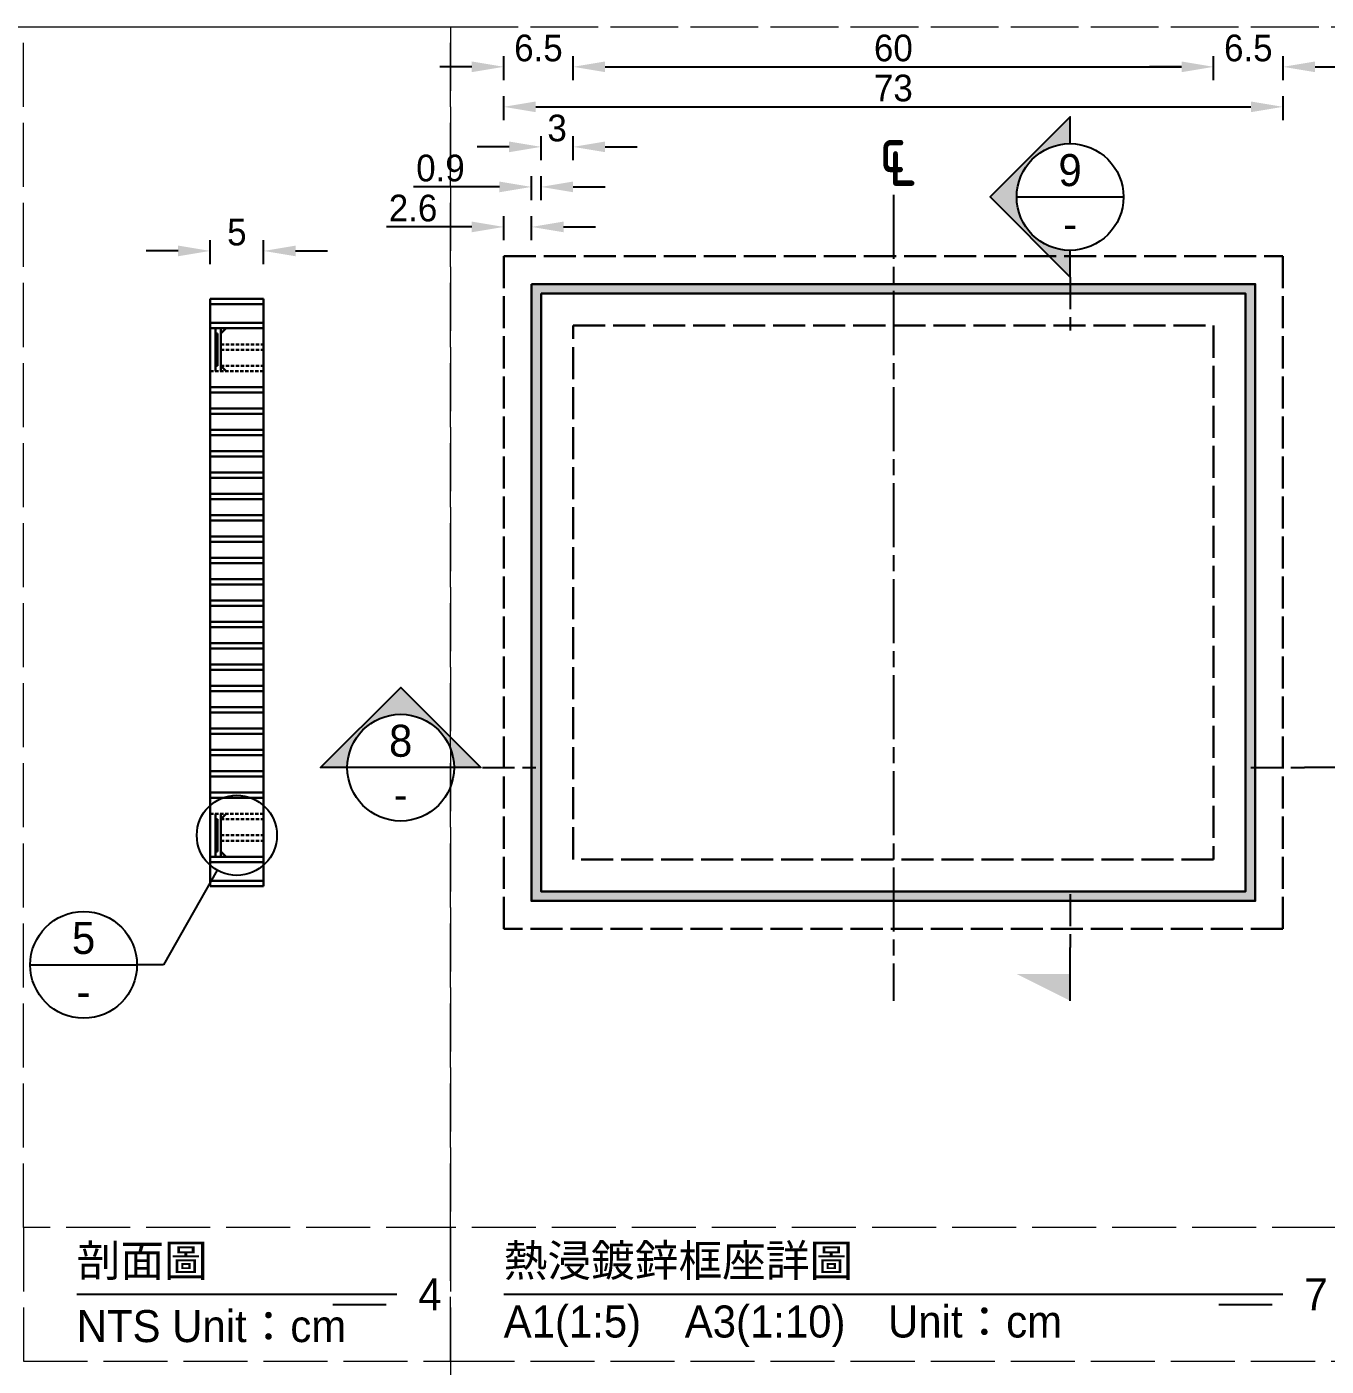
# Model space of a CAD drawing. Extents: x -2640 to 1802, y -2159 to 447.
# Drawn here: x -1475 to -1231.6, y -858 to -607 of the extents above; entities that cross this region are included whole.
import ezdxf
from ezdxf import colors
from ezdxf.entities.mleader import LeaderData, LeaderLine
from ezdxf.math import Vec2, Vec3

# ---------------------------------------------------------------- set-up
doc = ezdxf.new("R2010")
doc.units = 0
doc.header["$MEASUREMENT"] = 0
for name, pattern in [('ACAD_ISO02W100', [15, 12, -3]), ('ACAD_ISO08W100', [36, 24, -3, 6, -3]), ('HIDDEN', [0.375, 0.25, -0.125])]:
    doc.linetypes.add(name, pattern=pattern)
doc.layers.add('一、4.基本-隱藏', color=9, linetype='ACAD_ISO02W100', lineweight=20, plot=False)
doc.layers.add('三、3.文字-註解文字', color=2, linetype='Continuous')
doc.layers.add('二、2.繪圖-施作項目', color=181, linetype='Continuous', lineweight=30)
doc.styles.add('次圖名(詳圖)', font='MS PGothic.ttf', dxfattribs={"height": 6})
doc.styles.add('註解文字(詳圖)', font='MS PGothic.ttf', dxfattribs={"height": 5})
doc.dimstyles.new('註解文字(詳圖)', dxfattribs={"dimtxt": 5, "dimasz": 6, "dimexe": 2, "dimexo": 5, "dimgap": 1, "dimtad": 2, "dimzin": 0, "dimdsep": 46, "dimtxsty": '註解文字(詳圖)', "dimcen": 0.1, "dimclrd": 144, "dimclre": 144, "dimclrt": 256, "dimadec": 0, "dimazin": 0, "dimtfac": 1, "dimtofl": 0, "dimtmove": 0, "dimatfit": 3, "dimfxlon": 1, "dimtolj": 1, "dimtzin": 0, "dimlwd": -1, "dimlwe": -1, "dimarcsym": 1})

# ---------------------------------------------------------------- blocks, each defined once
blk = doc.blocks.new('*D196')
at = {"layer": 'Defpoints', "color": 0, "transparency": 16777216}
for p in [(-1430.69, -649), (-1440.69, -658), (-1430.69, -658)]:
    blk.add_point(p, dxfattribs=at)
at = {"layer": '三、3.文字-註解文字', "color": 144, "transparency": 16777216}
for p, q in [((-1440.69, -651.5), (-1440.69, -647)), ((-1430.69, -651.5), (-1430.69, -647)), ((-1446.69, -649), (-1452.69, -649)), ((-1424.69, -649), (-1418.69, -649))]:
    blk.add_line(p, q, dxfattribs=at)
for points in [[(-1446.69, -648), (-1446.69, -650), (-1440.69, -649)], [(-1424.69, -648), (-1424.69, -650), (-1430.69, -649)]]:
    blk.add_solid(points, dxfattribs=at)
at = {"layer": '三、3.文字-註解文字', "transparency": 16777216, "insert": (-1435.69, -645.5), "char_height": 5, "attachment_point": 5, "style": '註解文字(詳圖)'}
blk.add_mtext('\\A1;5', dxfattribs=at)
blk = doc.blocks.new('*D200')
at = {"layer": 'Defpoints', "color": 0, "transparency": 16777216}
for p in [(-1385.69, -614.5), (-1385.69, -667), (-1372.69, -667)]:
    blk.add_point(p, dxfattribs=at)
at = {"layer": '三、3.文字-註解文字', "color": 144, "transparency": 16777216}
for p, q in [((-1391.69, -614.5), (-1397.69, -614.5)), ((-1385.69, -617), (-1385.69, -612.5)), ((-1372.69, -617), (-1372.69, -612.5)), ((-1366.69, -614.5), (-1360.69, -614.5))]:
    blk.add_line(p, q, dxfattribs=at)
for points in [[(-1391.69, -613.5), (-1391.69, -615.5), (-1385.69, -614.5)], [(-1366.69, -613.5), (-1366.69, -615.5), (-1372.69, -614.5)]]:
    blk.add_solid(points, dxfattribs=at)
at = {"layer": '三、3.文字-註解文字', "transparency": 16777216, "insert": (-1379.19, -611), "char_height": 5, "attachment_point": 5, "style": '註解文字(詳圖)'}
blk.add_mtext('\\A1;6.5', dxfattribs=at)
blk = doc.blocks.new('*D201')
at = {"layer": 'Defpoints', "color": 0, "transparency": 16777216}
for p in [(-1252.69, -614.5), (-1372.69, -667), (-1252.69, -667)]:
    blk.add_point(p, dxfattribs=at)
at = {"layer": '三、3.文字-註解文字', "color": 144, "transparency": 16777216}
for p, q in [((-1372.69, -617), (-1372.69, -612.5)), ((-1366.69, -614.5), (-1258.69, -614.5)), ((-1252.69, -617), (-1252.69, -612.5))]:
    blk.add_line(p, q, dxfattribs=at)
for points in [[(-1366.69, -613.5), (-1366.69, -615.5), (-1372.69, -614.5)], [(-1258.69, -613.5), (-1258.69, -615.5), (-1252.69, -614.5)]]:
    blk.add_solid(points, dxfattribs=at)
at = {"layer": '三、3.文字-註解文字', "transparency": 16777216, "insert": (-1312.69, -611), "char_height": 5, "attachment_point": 5, "style": '註解文字(詳圖)'}
blk.add_mtext('\\A1;60', dxfattribs=at)
blk = doc.blocks.new('*D202')
at = {"layer": 'Defpoints', "color": 0, "transparency": 16777216}
for p in [(-1239.69, -614.5), (-1252.69, -667), (-1239.69, -667)]:
    blk.add_point(p, dxfattribs=at)
at = {"layer": '三、3.文字-註解文字', "color": 144, "transparency": 16777216}
for p, q in [((-1258.69, -614.5), (-1264.69, -614.5)), ((-1252.69, -617), (-1252.69, -612.5)), ((-1239.69, -617), (-1239.69, -612.5)), ((-1233.69, -614.5), (-1227.69, -614.5))]:
    blk.add_line(p, q, dxfattribs=at)
for points in [[(-1258.69, -613.5), (-1258.69, -615.5), (-1252.69, -614.5)], [(-1233.69, -613.5), (-1233.69, -615.5), (-1239.69, -614.5)]]:
    blk.add_solid(points, dxfattribs=at)
at = {"layer": '三、3.文字-註解文字', "transparency": 16777216, "insert": (-1246.19, -611), "char_height": 5, "attachment_point": 5, "style": '註解文字(詳圖)'}
blk.add_mtext('\\A1;6.5', dxfattribs=at)
blk = doc.blocks.new('*D203')
at = {"layer": 'Defpoints', "color": 0, "transparency": 16777216}
for p in [(-1239.69, -622), (-1385.69, -654), (-1239.69, -654)]:
    blk.add_point(p, dxfattribs=at)
at = {"layer": '三、3.文字-註解文字', "color": 144, "transparency": 16777216}
for p, q in [((-1385.69, -624.5), (-1385.69, -620)), ((-1379.69, -622), (-1245.69, -622)), ((-1239.69, -624.5), (-1239.69, -620))]:
    blk.add_line(p, q, dxfattribs=at)
for points in [[(-1379.69, -621), (-1379.69, -623), (-1385.69, -622)], [(-1245.69, -621), (-1245.69, -623), (-1239.69, -622)]]:
    blk.add_solid(points, dxfattribs=at)
at = {"layer": '三、3.文字-註解文字', "transparency": 16777216, "insert": (-1312.69, -618.5), "char_height": 5, "attachment_point": 5, "style": '註解文字(詳圖)'}
blk.add_mtext('\\A1;73', dxfattribs=at)
blk = doc.blocks.new('*D204')
at = {"layer": 'Defpoints', "color": 0, "transparency": 16777216}
for p in [(-1378.69, -629.5), (-1378.69, -667), (-1372.69, -667)]:
    blk.add_point(p, dxfattribs=at)
at = {"layer": '三、3.文字-註解文字', "color": 144, "transparency": 16777216}
for p, q in [((-1384.69, -629.5), (-1390.69, -629.5)), ((-1378.69, -632), (-1378.69, -627.5)), ((-1372.69, -632), (-1372.69, -627.5)), ((-1366.69, -629.5), (-1360.69, -629.5))]:
    blk.add_line(p, q, dxfattribs=at)
for points in [[(-1384.69, -628.5), (-1384.69, -630.5), (-1378.69, -629.5)], [(-1366.69, -628.5), (-1366.69, -630.5), (-1372.69, -629.5)]]:
    blk.add_solid(points, dxfattribs=at)
at = {"layer": '三、3.文字-註解文字', "transparency": 16777216, "insert": (-1375.69, -626), "char_height": 5, "attachment_point": 5, "style": '註解文字(詳圖)'}
blk.add_mtext('\\A1;3', dxfattribs=at)
blk = doc.blocks.new('*D176')
at = {"layer": 'Defpoints', "color": 0, "transparency": 16777216}
for p in [(-1380.49, -637), (-1380.49, -661), (-1378.69, -661)]:
    blk.add_point(p, dxfattribs=at)
at = {"layer": '三、3.文字-註解文字', "color": 144, "transparency": 16777216}
for p, q in [((-1386.49, -637), (-1402.59, -637)), ((-1380.49, -639.5), (-1380.49, -635)), ((-1378.69, -639.5), (-1378.69, -635)), ((-1372.69, -637), (-1366.69, -637))]:
    blk.add_line(p, q, dxfattribs=at)
for points in [[(-1386.49, -636), (-1386.49, -638), (-1380.49, -637)], [(-1372.69, -636), (-1372.69, -638), (-1378.69, -637)]]:
    blk.add_solid(points, dxfattribs=at)
at = {"layer": '三、3.文字-註解文字', "transparency": 16777216, "insert": (-1397.54, -633.5), "char_height": 5, "attachment_point": 5, "style": '註解文字(詳圖)'}
blk.add_mtext('\\A1;0.9', dxfattribs=at)
blk = doc.blocks.new('*D177')
at = {"layer": 'Defpoints', "color": 0, "transparency": 16777216}
for p in [(-1385.69, -644.5), (-1380.49, -655.2), (-1385.69, -659.2)]:
    blk.add_point(p, dxfattribs=at)
at = {"layer": '三、3.文字-註解文字', "color": 144, "transparency": 16777216}
for p, q in [((-1391.69, -644.5), (-1407.68, -644.5)), ((-1385.69, -647), (-1385.69, -642.5)), ((-1380.49, -647), (-1380.49, -642.5)), ((-1374.49, -644.5), (-1368.49, -644.5))]:
    blk.add_line(p, q, dxfattribs=at)
for points in [[(-1391.69, -643.5), (-1391.69, -645.5), (-1385.69, -644.5)], [(-1374.49, -643.5), (-1374.49, -645.5), (-1380.49, -644.5)]]:
    blk.add_solid(points, dxfattribs=at)
at = {"layer": '三、3.文字-註解文字', "transparency": 16777216, "insert": (-1402.68, -641), "char_height": 5, "attachment_point": 5, "style": '註解文字(詳圖)'}
blk.add_mtext('\\A1;2.6', dxfattribs=at)
blk = doc.blocks.new('_None')

msp = doc.modelspace()

# ---------------------------------------------------------------- hatches: boundary and pattern name
at = {"layer": '三、3.文字-註解文字'}
h = msp.add_hatch(color=256, dxfattribs=at)
h.dxf.hatch_style = 1
h.paths.add_polyline_path([(-1279.584, -623.893), (-1294.584, -638.893), (-1279.584, -653.893), (-1279.584, -648.893, -0.4142136), (-1289.584, -638.893, -0.4142136), (-1279.584, -628.893)])
h = msp.add_hatch(color=256, dxfattribs=at)
h.dxf.hatch_style = 1
h.paths.add_polyline_path([(-1420, -745.821), (-1405, -730.821), (-1390, -745.821), (-1395, -745.821, 0.4142136), (-1405, -735.821, 0.4142136), (-1415, -745.821)])
h = msp.add_hatch(color=256, dxfattribs=at)
h.dxf.hatch_style = 1
h.paths.add_polyline_path([(-1289.584, -784.5), (-1279.584, -789.5), (-1279.584, -784.5)])
at = {"layer": '二、2.繪圖-施作項目'}
h = msp.add_hatch(color=256, dxfattribs=at)
h.dxf.hatch_style = 1
h.paths.add_polyline_path([(-1380.493, -770.8), (-1244.893, -770.8), (-1244.893, -655.2), (-1380.493, -655.2)])
h.paths.add_polyline_path([(-1378.693, -657), (-1246.693, -657), (-1246.693, -769), (-1378.693, -769)], flags=16)
h = msp.add_hatch(color=256, dxfattribs=at)
h.dxf.hatch_style = 1
h.paths.add_polyline_path([(-1439.293, -664.5), (-1439.693, -664.5), (-1439.693, -670.5), (-1439.293, -670.5)])
h = msp.add_hatch(color=256, dxfattribs=at)
h.dxf.hatch_style = 1
h.paths.add_polyline_path([(-1439.293, -755.5), (-1439.693, -755.5), (-1439.693, -761.5), (-1439.293, -761.5)])

# ---------------------------------------------------------------- linework, layer by layer
at = {"layer": '一、4.基本-隱藏'}
for points in [[(-1710, -607), (-930, -607), (-930, -1114), (-1710, -1114)], [(-1475.693, -607), (-1395.693, -607), (-1395.693, -832), (-1475.693, -832)], [(-1395.693, -607), (-1229.693, -607), (-1229.693, -832), (-1395.693, -832)], [(-1475.693, -857), (-1395.693, -857), (-1395.693, -832), (-1475.693, -832)], [(-1395.693, -857), (-1229.693, -857), (-1229.693, -832), (-1395.693, -832)], [(-1475.693, -857), (-1395.693, -857), (-1395.693, -932), (-1475.693, -932)], [(-1395.693, -857), (-1229.693, -857), (-1229.693, -932), (-1395.693, -932)]]:
    msp.add_lwpolyline(points, close=True, dxfattribs=at)
at = {"layer": '三、3.文字-註解文字'}
for points in [[(-1279.584, -628.893), (-1279.584, -623.893), (-1294.584, -638.893), (-1279.584, -653.893), (-1279.584, -648.893)], [(-1289.584, -638.893), (-1269.584, -638.893)], [(-1415, -745.821), (-1420, -745.821), (-1405, -730.821), (-1390, -745.821), (-1395, -745.821)], [(-1395, -745.821), (-1415, -745.821)], [(-1225.693, -745.821), (-1235.693, -745.821)], [(-1279.584, -789.5), (-1279.584, -779.5)], [(-1474.405, -782.771), (-1454.405, -782.771)], [(-1465.693, -844.5), (-1405.693, -844.5)], [(-1385.693, -844.5), (-1239.693, -844.5)], [(-1407.693, -846.5), (-1417.693, -846.5)], [(-1241.693, -846.5), (-1251.693, -846.5)]]:
    msp.add_lwpolyline(points, dxfattribs=at)
at = {"layer": '三、3.文字-註解文字', "linetype": 'ACAD_ISO08W100', "ltscale": 0.5}
msp.add_lwpolyline([(-1312.693, -638.5), (-1312.693, -789.5)], dxfattribs=at)
at = {"layer": '三、3.文字-註解文字', "linetype": 'ACAD_ISO02W100', "ltscale": 0.5}
for points in [[(-1279.584, -653.893), (-1279.584, -663.893)], [(-1389.693, -745.821), (-1379.693, -745.821)], [(-1245.693, -745.821), (-1235.693, -745.821)], [(-1279.584, -769.5), (-1279.584, -779.5)]]:
    msp.add_lwpolyline(points, dxfattribs=at)
at = {"layer": '三、3.文字-註解文字'}
for centre in [(-1279.584, -638.893), (-1405, -745.821), (-1464.405, -782.771)]:
    msp.add_circle(centre, 10, dxfattribs=at)
at = {"layer": '三、3.文字-註解文字', "color": 144}
msp.add_circle((-1435.693, -758.5), 7.5, dxfattribs=at)
at = {"layer": '二、2.繪圖-施作項目', "linetype": 'ACAD_ISO02W100', "ltscale": 0.5}
for points in [[(-1385.693, -650), (-1239.693, -650), (-1239.693, -776), (-1385.693, -776)], [(-1372.693, -663), (-1252.693, -663), (-1252.693, -763), (-1372.693, -763)]]:
    msp.add_lwpolyline(points, close=True, dxfattribs=at)
at = {"layer": '二、2.繪圖-施作項目'}
for points in [[(-1380.493, -655.2), (-1244.893, -655.2), (-1244.893, -770.8), (-1380.493, -770.8)], [(-1378.693, -657), (-1246.693, -657), (-1246.693, -769), (-1378.693, -769)]]:
    msp.add_lwpolyline(points, close=True, dxfattribs=at)
for points in [[(-1440.693, -658), (-1430.693, -658)], [(-1440.693, -768), (-1440.693, -658)], [(-1440.693, -659), (-1430.693, -659)], [(-1430.693, -768), (-1430.693, -658)], [(-1440.693, -662.5), (-1430.693, -662.5)], [(-1440.693, -663.5), (-1430.693, -663.5)], [(-1439.693, -663.5), (-1439.693, -671.5)], [(-1439.293, -664.5), (-1439.693, -664.5)], [(-1439.293, -664.5), (-1439.293, -670.5)], [(-1438.693, -663.5), (-1438.693, -671.5)], [(-1437.693, -663.5), (-1438.693, -664.5)], [(-1439.293, -670.5), (-1439.693, -670.5)], [(-1438.693, -670.5), (-1437.693, -671.5)], [(-1440.693, -674.5), (-1430.693, -674.5)], [(-1440.693, -675.5), (-1430.693, -675.5)], [(-1440.693, -678.5), (-1430.693, -678.5)], [(-1440.693, -679.5), (-1430.693, -679.5)], [(-1440.693, -682.5), (-1430.693, -682.5)], [(-1440.693, -683.5), (-1430.693, -683.5)], [(-1440.693, -686.5), (-1430.693, -686.5)], [(-1440.693, -687.5), (-1430.693, -687.5)], [(-1440.693, -690.5), (-1430.693, -690.5)], [(-1440.693, -691.5), (-1430.693, -691.5)], [(-1440.693, -694.5), (-1430.693, -694.5)], [(-1440.693, -695.5), (-1430.693, -695.5)], [(-1440.693, -698.5), (-1430.693, -698.5)], [(-1440.693, -699.5), (-1430.693, -699.5)], [(-1440.693, -702.5), (-1430.693, -702.5)], [(-1440.693, -703.5), (-1430.693, -703.5)], [(-1440.693, -706.5), (-1430.693, -706.5)], [(-1440.693, -707.5), (-1430.693, -707.5)], [(-1440.693, -710.5), (-1430.693, -710.5)], [(-1440.693, -711.5), (-1430.693, -711.5)], [(-1440.693, -714.5), (-1430.693, -714.5)], [(-1440.693, -715.5), (-1430.693, -715.5)], [(-1440.693, -718.5), (-1430.693, -718.5)], [(-1440.693, -719.5), (-1430.693, -719.5)], [(-1440.693, -722.5), (-1430.693, -722.5)], [(-1440.693, -723.5), (-1430.693, -723.5)], [(-1440.693, -726.5), (-1430.693, -726.5)], [(-1440.693, -727.5), (-1430.693, -727.5)], [(-1440.693, -730.5), (-1430.693, -730.5)], [(-1440.693, -731.5), (-1430.693, -731.5)], [(-1440.693, -734.5), (-1430.693, -734.5)], [(-1440.693, -735.5), (-1430.693, -735.5)], [(-1440.693, -738.5), (-1430.693, -738.5)], [(-1440.693, -739.5), (-1430.693, -739.5)], [(-1440.693, -742.5), (-1430.693, -742.5)], [(-1440.693, -743.5), (-1430.693, -743.5)], [(-1440.693, -746.5), (-1430.693, -746.5)], [(-1440.693, -747.5), (-1430.693, -747.5)], [(-1440.693, -750.5), (-1430.693, -750.5)], [(-1440.693, -751.5), (-1430.693, -751.5)], [(-1439.693, -754.5), (-1439.693, -762.5)], [(-1438.693, -754.5), (-1438.693, -762.5)], [(-1437.693, -754.5), (-1438.693, -755.5)], [(-1439.293, -755.5), (-1439.693, -755.5)], [(-1439.293, -755.5), (-1439.293, -761.5)], [(-1440.693, -762.5), (-1430.693, -762.5)], [(-1439.293, -761.5), (-1439.693, -761.5)], [(-1438.693, -761.5), (-1437.693, -762.5)], [(-1440.693, -763.5), (-1430.693, -763.5)], [(-1440.693, -767), (-1430.693, -767)], [(-1440.693, -768), (-1430.693, -768)]]:
    msp.add_lwpolyline(points, dxfattribs=at)
at = {"layer": '二、2.繪圖-施作項目', "linetype": 'HIDDEN', "ltscale": 2.5}
for points in [[(-1438.693, -666.5), (-1430.693, -666.5)], [(-1438.693, -667.5), (-1430.693, -667.5)], [(-1440.693, -671.5), (-1430.693, -671.5)], [(-1438.693, -670.5), (-1430.693, -670.5)], [(-1440.693, -754.5), (-1430.693, -754.5)], [(-1438.693, -755.5), (-1430.693, -755.5)], [(-1438.693, -758.5), (-1430.693, -758.5)], [(-1438.693, -759.5), (-1430.693, -759.5)]]:
    msp.add_lwpolyline(points, dxfattribs=at)

# ---------------------------------------------------------------- texts
at = {"layer": '三、3.文字-註解文字'}
for s, width, gutter_width, heights, insert, char_height, attachment_point, style in [('{\\fMS PGothic|b0|i0|c128|p34;℄}', 4.50432, 30, [11], (-1312.693, -631.3), 10, 5, '次圖名(詳圖)'), ('9', 6.60394, 25, [0], (-1279.584, -633.893), 6, 5, '註解文字(詳圖)'), ('-', 6.60394, 25, [0], (-1279.584, -643.893), 6, 5, '註解文字(詳圖)'), ('8', 6.60394, 25, [0], (-1405, -740.821), 6, 5, '註解文字(詳圖)'), ('-', 6.60394, 25, [0], (-1405, -750.821), 6, 5, '註解文字(詳圖)'), ('5', 6.60394, 25, [0], (-1464.405, -777.771), 6, 5, '註解文字(詳圖)'), ('-', 6.60394, 25, [0], (-1464.405, -787.771), 6, 5, '註解文字(詳圖)'), ('剖面圖', 30.14945, 15, [0], (-1465.693, -838.5), 6, 4, '次圖名(詳圖)'), ('{\\fMS PGothic|b0|i0|c128|p34;熱浸鍍鋅框座詳圖}', 109.33936, 15, [0], (-1385.693, -838.5), 6, 4, '次圖名(詳圖)'), ('4', 3, 15, [0], (-1401.693, -844.5), 6, 4, '次圖名(詳圖)'), ('7', 3, 15, [0], (-1235.693, -844.5), 6, 4, '次圖名(詳圖)'), ('NTS{\\fMS PGothic|b0|i0|c128|p34; Unit：cm}', 93.26158, 15, [0], (-1465.693, -850.5), 6, 4, '次圖名(詳圖)'), ('{\\fMS PGothic|b0|i0|c128|p34;A1(1:}5{\\fMS PGothic|b0|i0|c128|p34;)\u3000A3(1:}1{\\fMS PGothic|b0|i0|c128|p34;0)^IUnit：cm}', 136.03259, 15, [0], (-1385.693, -850.5), 6, 4, '次圖名(詳圖)')]:
    msp.add_mtext_dynamic_manual_height_columns(s, width=width, gutter_width=gutter_width, heights=heights, dxfattribs=dict(at, insert=insert, char_height=char_height, attachment_point=attachment_point, style=style))

# ---------------------------------------------------------------- dimensions: what is measured, and where the dimension line sits
for base, p1, p2, text, picture, middle in [((-1385.693, -614.5), (-1372.693, -667), (-1385.693, -667), '6.5', '*D200', (-1379.193, -611)), ((-1252.693, -614.5), (-1372.693, -667), (-1252.693, -667), '60', '*D201', (-1312.693, -611)), ((-1239.693, -614.5), (-1252.693, -667), (-1239.693, -667), '6.5', '*D202', (-1246.193, -611)), ((-1239.693, -622), (-1385.693, -654), (-1239.693, -654), '73', '*D203', (-1312.693, -618.5)), ((-1378.693, -629.5), (-1372.693, -667), (-1378.693, -667), '3', '*D204', (-1375.693, -626)), ((-1380.493, -637), (-1378.693, -661), (-1380.493, -661), '0.9', '*D176', (-1397.542, -633.5)), ((-1385.693, -644.5), (-1380.493, -655.2), (-1385.693, -659.2), '2.6', '*D177', (-1402.685, -641))]:
    dim = msp.add_linear_dim(base=base, p1=p1, p2=p2, text=text, dimstyle='註解文字(詳圖)', dxfattribs=at)
    dim.commit()
    dim.dimension.update_dxf_attribs({"geometry": picture, "text_midpoint": middle})
dim = msp.add_aligned_dim(p1=(-1440.693, -658), p2=(-1430.693, -658), distance=9, text='5', dimstyle='註解文字(詳圖)', dxfattribs=at)
dim.commit()
dim.dimension.update_dxf_attribs({"geometry": '*D196', "text_midpoint": (-1435.693, -645.5)})

# ---------------------------------------------------------------- leaders
ml = msp.add_multileader_mtext('Standard', dxfattribs=at)
ml.set_content('{\\fMS PGothic|b0|i0|c128|p34; }', color=256, style='註解文字(詳圖)')
ml.set_leader_properties(color=144, linetype='ByLayer', lineweight=-1)
ml.set_arrow_properties(name='NONE')
ml.build(insert=Vec2(0, 0))
ml.multileader.update_dxf_attribs({"dogleg_length": 5, "arrow_head_size": 6})
ctx = ml.context
ctx.base_point, ctx.char_height, ctx.arrow_head_size, ctx.landing_gap_size, ctx.plane_origin = Vec3(-1462.621, -782.771), 5, 6, 3, Vec3(-1478.514, -801.336)
ctx.text_align_type = 2
notes = []
notes.append((ctx, [(1, (1, 1, 0), (-1449.405, -782.771), (-1, 0), 5, [(0, [(-1439.382, -765.03)], 0, [])])]))
ctx.mtext.insert, ctx.mtext.alignment, ctx.mtext.flow_direction = Vec3(-1457.405, -780.271), 3, 5
for ctx, leaders in notes:
    for number, flags, end, landing, length, lines in leaders:
        leader = LeaderData()
        leader.index, (leader.has_last_leader_line, leader.has_dogleg_vector, leader.attachment_direction) = number, flags
        leader.last_leader_point, leader.dogleg_vector, leader.dogleg_length = Vec3(end), Vec3(landing), length
        for number, points, colour, breaks in lines:
            line = LeaderLine()
            line.index, line.vertices, line.color, line.breaks = number, Vec3.list(points), colors.encode_raw_color(colour), breaks
            leader.lines.append(line)
        ctx.leaders.append(leader)

doc.saveas('drawing.dxf')
